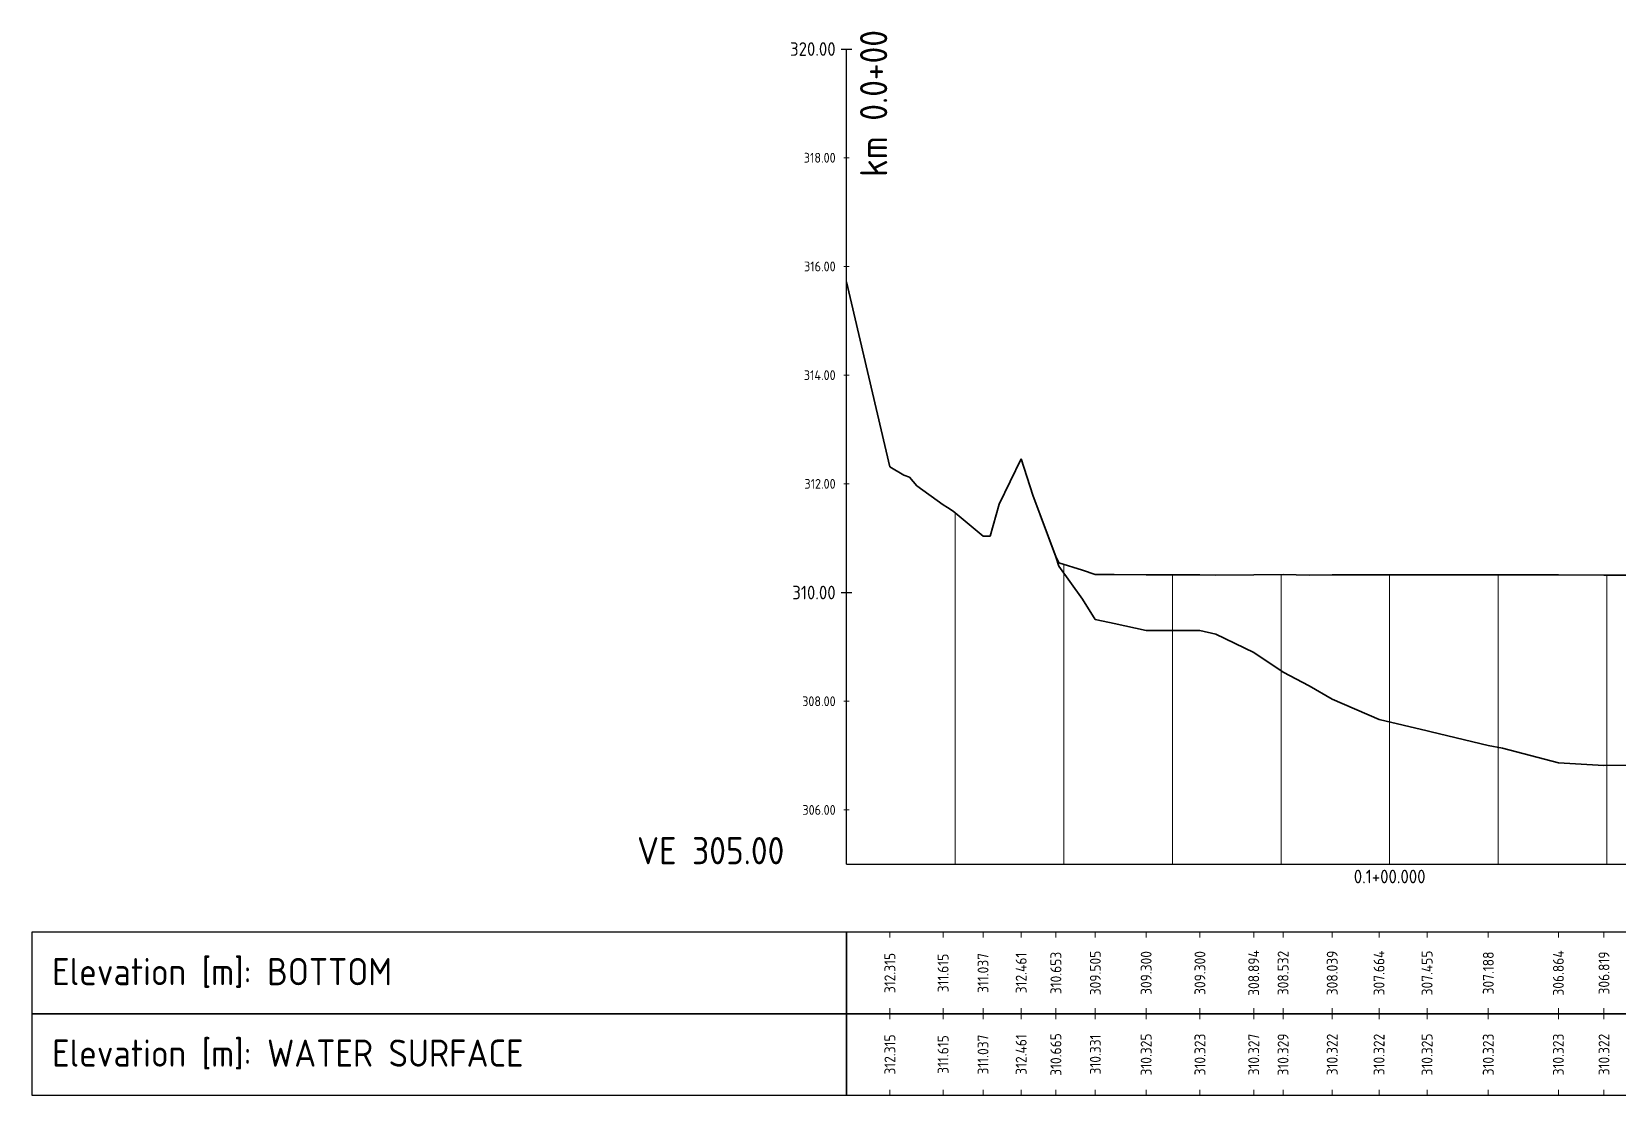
# Model space of a CAD drawing. Header units: inches. Extents: x 67463 to 68362, y 11592 to 12816.
# Drawn here: x 67771.7 to 68063.8, y 12615.3 to 12811 of the extents above; entities that cross this region are included whole.
import ezdxf

# ---------------------------------------------------------------- set-up
doc = ezdxf.new("R2010")
doc.units = ezdxf.units.IN
doc.header["$MEASUREMENT"] = 0
for name, color, linetype, lineweight in [('P_AL_AL_GRAD_D$_____$LS2Linie', 10, 'Continuous', 35), ('P_AL_AL_HP___D$_____$HPBand_Marker01', 166, 'Continuous', 18), ('P_AL_AL_HP___D$_____$HPRasterHaupt', 252, 'Continuous', 18), ('P_AL_AL_HP___D$_____$HPRasterHaupt_Beschriftung', 251, 'Continuous', 18), ('P_AL_AL_HP___D$_____$HPRasterHaupt_Marker', 251, 'Continuous', 25), ('P_AL_AL_HP___D$_____$HPRasterNeben', 254, 'Continuous', 9), ('P_AL_AL_HP___D$_____$HPRasterNeben_Beschriftung', 253, 'Continuous', 18), ('P_AL_AL_HP___D$_____$HPRasterNeben_Marker', 253, 'Continuous', 9), ('P_AL_AL_HP___E$_____$HPBeschriftung', 7, 'Continuous', 18), ('P_AL_AL_UGEL_D$_____$LS1Linie', 92, 'Continuous', 35)]:
    doc.layers.add(name, color=color, linetype=linetype, lineweight=lineweight)
doc.styles.add('A_HoehenPlan', font='isocp.shx')
doc.styles.add('A_HoehenPlanBand', font='isocp.shx')

msp = doc.modelspace()

# ---------------------------------------------------------------- linework, layer by layer
at = {"lineweight": 25}
for q in [(67921.68, 12807.8), (67921.68, 12807.8), (68352.01, 12657.8), (68352.01, 12657.8)]:
    msp.add_line((67921.68, 12657.8), q, dxfattribs=at)
for points in [[(67921.68, 12630.3), (67921.68, 12645.3), (67771.68, 12645.3), (67771.68, 12630.3)], [(67921.68, 12630.3), (67921.68, 12645.3), (67771.68, 12645.3), (67771.68, 12630.3)], [(67921.68, 12630.3), (68352.01, 12630.3), (68352.01, 12645.3), (67921.68, 12645.3)], [(67921.68, 12630.3), (68352.01, 12630.3), (68352.01, 12645.3), (67921.68, 12645.3)], [(67921.68, 12615.3), (67921.68, 12630.3), (67771.68, 12630.3), (67771.68, 12615.3)], [(67921.68, 12615.3), (67921.68, 12630.3), (67771.68, 12630.3), (67771.68, 12615.3)], [(67921.68, 12615.3), (68352.01, 12615.3), (68352.01, 12630.3), (67921.68, 12630.3)], [(67921.68, 12615.3), (68352.01, 12615.3), (68352.01, 12630.3), (67921.68, 12630.3)]]:
    msp.add_3dface(points, dxfattribs=at)
at = {"layer": 'P_AL_AL_GRAD_D$_____$LS2Linie', "color": 5, "linetype": 'Continuous', "lineweight": 35}
for p, q in [((67921.68, 12764.97), (67929.67, 12730.95)), ((67921.68, 12764.97), (67929.67, 12730.95)), ((67949.79, 12724.06), (67953.84, 12732.41)), ((67949.79, 12724.06), (67953.84, 12732.41)), ((67953.84, 12732.41), (67956, 12725.74)), ((67953.84, 12732.41), (67956, 12725.74)), ((67929.67, 12730.95), (67932.25, 12729.42)), ((67929.67, 12730.95), (67932.25, 12729.42)), ((67932.25, 12729.42), (67933.29, 12729)), ((67932.25, 12729.42), (67933.29, 12729)), ((67933.29, 12729), (67934.66, 12727.45)), ((67933.29, 12729), (67934.66, 12727.45)), ((67934.66, 12727.45), (67939.47, 12723.95)), ((67934.66, 12727.45), (67939.47, 12723.95)), ((67939.47, 12723.95), (67940.3, 12723.42)), ((67939.47, 12723.95), (67940.3, 12723.42)), ((67948.13, 12718.2), (67949.79, 12724.06)), ((67948.13, 12718.2), (67949.79, 12724.06)), ((67956, 12725.74), (67960.23, 12714.45)), ((67956, 12725.74), (67960.23, 12714.45)), ((67940.3, 12723.42), (67941.31, 12722.79)), ((67940.3, 12723.42), (67941.31, 12722.79)), ((67941.31, 12722.79), (67946.82, 12718.17)), ((67941.31, 12722.79), (67946.82, 12718.17)), ((67946.82, 12718.17), (67948.13, 12718.2)), ((67946.82, 12718.17), (67948.13, 12718.2)), ((67960.23, 12714.45), (67960.78, 12713.24)), ((67960.23, 12714.45), (67960.78, 12713.24)), ((67960.78, 12713.24), (67965.13, 12711.94)), ((67960.78, 12713.24), (67965.13, 12711.94)), ((67965.13, 12711.94), (67967.49, 12711.11)), ((67965.13, 12711.94), (67967.49, 12711.11)), ((67967.49, 12711.11), (67967.74, 12711.12)), ((67967.49, 12711.11), (67967.74, 12711.12)), ((67967.74, 12711.12), (67970.93, 12711.1)), ((67967.74, 12711.12), (67970.93, 12711.1)), ((67970.93, 12711.1), (67976.85, 12711.05)), ((67970.93, 12711.1), (67976.85, 12711.05)), ((67976.85, 12711.05), (67977.44, 12711.06)), ((67976.85, 12711.05), (67977.44, 12711.06)), ((67977.44, 12711.06), (67986.75, 12711.04)), ((67977.44, 12711.06), (67986.75, 12711.04)), ((67986.75, 12711.04), (67989.65, 12710.97)), ((67986.75, 12711.04), (67989.65, 12710.97)), ((67989.65, 12710.97), (67996.66, 12711.08)), ((67989.65, 12710.97), (67996.66, 12711.08)), ((67996.66, 12711.08), (68002.06, 12711.09)), ((67996.66, 12711.08), (68002.06, 12711.09)), ((68002.06, 12711.09), (68006.84, 12711.02)), ((68002.06, 12711.09), (68006.84, 12711.02)), ((68006.84, 12711.02), (68011.1, 12711.03)), ((68006.84, 12711.02), (68011.1, 12711.03)), ((68011.1, 12711.03), (68019.73, 12711.03)), ((68011.1, 12711.03), (68019.73, 12711.03)), ((68019.73, 12711.03), (68028.57, 12711.05)), ((68019.73, 12711.03), (68028.57, 12711.05)), ((68028.57, 12711.05), (68029.34, 12711.05)), ((68028.57, 12711.05), (68029.34, 12711.05)), ((68029.34, 12711.05), (68039.84, 12711.04)), ((68029.34, 12711.05), (68039.84, 12711.04)), ((68039.84, 12711.04), (68042.47, 12711.03)), ((68039.84, 12711.04), (68042.47, 12711.03)), ((68042.47, 12711.03), (68052.74, 12711.04)), ((68042.47, 12711.03), (68052.74, 12711.04)), ((68052.74, 12711.04), (68061.14, 12711.02)), ((68052.74, 12711.04), (68061.14, 12711.02)), ((68061.14, 12711.02), (68066.41, 12711.02)), ((68061.14, 12711.02), (68066.41, 12711.02))]:
    msp.add_line(p, q, dxfattribs=at)
at = {"layer": 'P_AL_AL_HP___D$_____$HPBand_Marker01', "color": 166, "linetype": 'Continuous', "lineweight": 18}
for p, q in [((67929.67, 12645.3), (67929.67, 12644.3)), ((67929.67, 12645.3), (67929.67, 12644.3)), ((67939.47, 12645.3), (67939.47, 12644.3)), ((67939.47, 12645.3), (67939.47, 12644.3)), ((67946.82, 12645.3), (67946.82, 12644.3)), ((67946.82, 12645.3), (67946.82, 12644.3)), ((67953.84, 12645.3), (67953.84, 12644.3)), ((67953.84, 12645.3), (67953.84, 12644.3)), ((67960.23, 12645.3), (67960.23, 12644.3)), ((67960.23, 12645.3), (67960.23, 12644.3)), ((67967.49, 12645.3), (67967.49, 12644.3)), ((67967.49, 12645.3), (67967.49, 12644.3)), ((67976.85, 12645.3), (67976.85, 12644.3)), ((67976.85, 12645.3), (67976.85, 12644.3)), ((67986.75, 12645.3), (67986.75, 12644.3)), ((67986.75, 12645.3), (67986.75, 12644.3)), ((67996.66, 12645.3), (67996.66, 12644.3)), ((67996.66, 12645.3), (67996.66, 12644.3)), ((68002.06, 12645.3), (68002.06, 12644.3)), ((68002.06, 12645.3), (68002.06, 12644.3)), ((68011.1, 12645.3), (68011.1, 12644.3)), ((68011.1, 12645.3), (68011.1, 12644.3)), ((68019.73, 12645.3), (68019.73, 12644.3)), ((68019.73, 12645.3), (68019.73, 12644.3)), ((68028.57, 12645.3), (68028.57, 12644.3)), ((68028.57, 12645.3), (68028.57, 12644.3)), ((68039.84, 12645.3), (68039.84, 12644.3)), ((68039.84, 12645.3), (68039.84, 12644.3)), ((68052.74, 12645.3), (68052.74, 12644.3)), ((68052.74, 12645.3), (68052.74, 12644.3)), ((68061.14, 12645.3), (68061.14, 12644.3)), ((68061.14, 12645.3), (68061.14, 12644.3)), ((67929.67, 12630.3), (67929.67, 12631.3)), ((67929.67, 12630.3), (67929.67, 12631.3)), ((67929.67, 12630.3), (67929.67, 12629.3)), ((67929.67, 12630.3), (67929.67, 12629.3)), ((67939.47, 12630.3), (67939.47, 12631.3)), ((67939.47, 12630.3), (67939.47, 12631.3)), ((67939.47, 12630.3), (67939.47, 12629.3)), ((67939.47, 12630.3), (67939.47, 12629.3)), ((67946.82, 12630.3), (67946.82, 12631.3)), ((67946.82, 12630.3), (67946.82, 12631.3)), ((67946.82, 12630.3), (67946.82, 12629.3)), ((67946.82, 12630.3), (67946.82, 12629.3)), ((67953.84, 12630.3), (67953.84, 12631.3)), ((67953.84, 12630.3), (67953.84, 12631.3)), ((67953.84, 12630.3), (67953.84, 12629.3)), ((67953.84, 12630.3), (67953.84, 12629.3)), ((67960.23, 12630.3), (67960.23, 12631.3)), ((67960.23, 12630.3), (67960.23, 12631.3)), ((67960.23, 12630.3), (67960.23, 12629.3)), ((67960.23, 12630.3), (67960.23, 12629.3)), ((67967.49, 12630.3), (67967.49, 12631.3)), ((67967.49, 12630.3), (67967.49, 12631.3)), ((67967.49, 12630.3), (67967.49, 12629.3)), ((67967.49, 12630.3), (67967.49, 12629.3)), ((67976.85, 12630.3), (67976.85, 12631.3)), ((67976.85, 12630.3), (67976.85, 12631.3)), ((67976.85, 12630.3), (67976.85, 12629.3)), ((67976.85, 12630.3), (67976.85, 12629.3)), ((67986.75, 12630.3), (67986.75, 12631.3)), ((67986.75, 12630.3), (67986.75, 12631.3)), ((67986.75, 12630.3), (67986.75, 12629.3)), ((67986.75, 12630.3), (67986.75, 12629.3)), ((67996.66, 12630.3), (67996.66, 12631.3)), ((67996.66, 12630.3), (67996.66, 12631.3)), ((67996.66, 12630.3), (67996.66, 12629.3)), ((67996.66, 12630.3), (67996.66, 12629.3)), ((68002.06, 12630.3), (68002.06, 12631.3)), ((68002.06, 12630.3), (68002.06, 12631.3)), ((68002.06, 12630.3), (68002.06, 12629.3)), ((68002.06, 12630.3), (68002.06, 12629.3)), ((68011.1, 12630.3), (68011.1, 12631.3)), ((68011.1, 12630.3), (68011.1, 12631.3)), ((68011.1, 12630.3), (68011.1, 12629.3)), ((68011.1, 12630.3), (68011.1, 12629.3)), ((68019.73, 12630.3), (68019.73, 12631.3)), ((68019.73, 12630.3), (68019.73, 12631.3)), ((68019.73, 12630.3), (68019.73, 12629.3)), ((68019.73, 12630.3), (68019.73, 12629.3)), ((68028.57, 12630.3), (68028.57, 12631.3)), ((68028.57, 12630.3), (68028.57, 12631.3)), ((68028.57, 12630.3), (68028.57, 12629.3)), ((68028.57, 12630.3), (68028.57, 12629.3)), ((68039.84, 12630.3), (68039.84, 12631.3)), ((68039.84, 12630.3), (68039.84, 12631.3)), ((68039.84, 12630.3), (68039.84, 12629.3)), ((68039.84, 12630.3), (68039.84, 12629.3)), ((68052.74, 12630.3), (68052.74, 12631.3)), ((68052.74, 12630.3), (68052.74, 12631.3)), ((68052.74, 12630.3), (68052.74, 12629.3)), ((68052.74, 12630.3), (68052.74, 12629.3)), ((68061.14, 12630.3), (68061.14, 12631.3)), ((68061.14, 12630.3), (68061.14, 12631.3)), ((68061.14, 12630.3), (68061.14, 12629.3)), ((68061.14, 12630.3), (68061.14, 12629.3)), ((67929.67, 12615.3), (67929.67, 12616.3)), ((67929.67, 12615.3), (67929.67, 12616.3)), ((67939.47, 12615.3), (67939.47, 12616.3)), ((67939.47, 12615.3), (67939.47, 12616.3)), ((67946.82, 12615.3), (67946.82, 12616.3)), ((67946.82, 12615.3), (67946.82, 12616.3)), ((67953.84, 12615.3), (67953.84, 12616.3)), ((67953.84, 12615.3), (67953.84, 12616.3)), ((67960.23, 12615.3), (67960.23, 12616.3)), ((67960.23, 12615.3), (67960.23, 12616.3)), ((67967.49, 12615.3), (67967.49, 12616.3)), ((67967.49, 12615.3), (67967.49, 12616.3)), ((67976.85, 12615.3), (67976.85, 12616.3)), ((67976.85, 12615.3), (67976.85, 12616.3)), ((67986.75, 12615.3), (67986.75, 12616.3)), ((67986.75, 12615.3), (67986.75, 12616.3)), ((67996.66, 12615.3), (67996.66, 12616.3)), ((67996.66, 12615.3), (67996.66, 12616.3)), ((68002.06, 12615.3), (68002.06, 12616.3)), ((68002.06, 12615.3), (68002.06, 12616.3)), ((68011.1, 12615.3), (68011.1, 12616.3)), ((68011.1, 12615.3), (68011.1, 12616.3)), ((68019.73, 12615.3), (68019.73, 12616.3)), ((68019.73, 12615.3), (68019.73, 12616.3)), ((68028.57, 12615.3), (68028.57, 12616.3)), ((68028.57, 12615.3), (68028.57, 12616.3)), ((68039.84, 12615.3), (68039.84, 12616.3)), ((68039.84, 12615.3), (68039.84, 12616.3)), ((68052.74, 12615.3), (68052.74, 12616.3)), ((68052.74, 12615.3), (68052.74, 12616.3)), ((68061.14, 12615.3), (68061.14, 12616.3)), ((68061.14, 12615.3), (68061.14, 12616.3))]:
    msp.add_line(p, q, dxfattribs=at)
at = {"layer": 'P_AL_AL_HP___D$_____$HPRasterHaupt', "color": 252, "linetype": 'Continuous', "lineweight": 18}
for p, q in [((67921.68, 12657.8), (67921.68, 12764.97)), ((67921.68, 12657.8), (67921.68, 12764.97)), ((68021.68, 12657.8), (68021.68, 12711.03)), ((68021.68, 12657.8), (68021.68, 12711.03))]:
    msp.add_line(p, q, dxfattribs=at)
at = {"layer": 'P_AL_AL_HP___D$_____$HPRasterHaupt_Marker', "color": 251, "linetype": 'Continuous', "lineweight": 25}
for p, q in [((67920.68, 12807.8), (67922.68, 12807.8)), ((67920.68, 12807.8), (67922.68, 12807.8)), ((67920.68, 12707.8), (67922.68, 12707.8)), ((67920.68, 12707.8), (67922.68, 12707.8))]:
    msp.add_line(p, q, dxfattribs=at)
at = {"layer": 'P_AL_AL_HP___D$_____$HPRasterNeben', "color": 254, "linetype": 'Continuous', "lineweight": 9}
for p, q in [((67941.68, 12657.8), (67941.68, 12722.48)), ((67941.68, 12657.8), (67941.68, 12722.48)), ((67961.68, 12657.8), (67961.68, 12712.97)), ((67961.68, 12657.8), (67961.68, 12712.97)), ((67981.68, 12657.8), (67981.68, 12711.05)), ((67981.68, 12657.8), (67981.68, 12711.05)), ((68001.68, 12657.8), (68001.68, 12711.09)), ((68001.68, 12657.8), (68001.68, 12711.09)), ((68041.68, 12657.8), (68041.68, 12711.03)), ((68041.68, 12657.8), (68041.68, 12711.03)), ((68061.68, 12657.8), (68061.68, 12711.02)), ((68061.68, 12657.8), (68061.68, 12711.02))]:
    msp.add_line(p, q, dxfattribs=at)
at = {"layer": 'P_AL_AL_HP___D$_____$HPRasterNeben_Marker', "color": 253, "linetype": 'Continuous', "lineweight": 9}
for p, q in [((67921.18, 12787.8), (67922.18, 12787.8)), ((67921.18, 12787.8), (67922.18, 12787.8)), ((67921.18, 12767.8), (67922.18, 12767.8)), ((67921.18, 12767.8), (67922.18, 12767.8)), ((67921.18, 12747.8), (67922.18, 12747.8)), ((67921.18, 12747.8), (67922.18, 12747.8)), ((67921.18, 12727.8), (67922.18, 12727.8)), ((67921.18, 12727.8), (67922.18, 12727.8)), ((67921.18, 12687.8), (67922.18, 12687.8)), ((67921.18, 12687.8), (67922.18, 12687.8)), ((67921.18, 12667.8), (67922.18, 12667.8)), ((67921.18, 12667.8), (67922.18, 12667.8))]:
    msp.add_line(p, q, dxfattribs=at)
at = {"layer": 'P_AL_AL_UGEL_D$_____$LS1Linie', "color": 92, "linetype": 'Continuous', "lineweight": 35}
for p, q in [((67921.68, 12764.97), (67929.67, 12730.95)), ((67921.68, 12764.97), (67929.67, 12730.95)), ((67949.79, 12724.06), (67953.84, 12732.41)), ((67949.79, 12724.06), (67953.84, 12732.41)), ((67953.84, 12732.41), (67956, 12725.74)), ((67953.84, 12732.41), (67956, 12725.74)), ((67929.67, 12730.95), (67932.25, 12729.42)), ((67929.67, 12730.95), (67932.25, 12729.42)), ((67932.25, 12729.42), (67933.29, 12729)), ((67932.25, 12729.42), (67933.29, 12729)), ((67933.29, 12729), (67934.66, 12727.45)), ((67933.29, 12729), (67934.66, 12727.45)), ((67934.66, 12727.45), (67939.47, 12723.95)), ((67934.66, 12727.45), (67939.47, 12723.95)), ((67939.47, 12723.95), (67940.3, 12723.42)), ((67939.47, 12723.95), (67940.3, 12723.42)), ((67948.13, 12718.2), (67949.79, 12724.06)), ((67948.13, 12718.2), (67949.79, 12724.06)), ((67956, 12725.74), (67960.23, 12714.34)), ((67956, 12725.74), (67960.23, 12714.34)), ((67940.3, 12723.42), (67941.31, 12722.79)), ((67940.3, 12723.42), (67941.31, 12722.79)), ((67941.31, 12722.79), (67946.82, 12718.17)), ((67941.31, 12722.79), (67946.82, 12718.17)), ((67946.82, 12718.17), (67948.13, 12718.2)), ((67946.82, 12718.17), (67948.13, 12718.2)), ((67960.23, 12714.34), (67960.78, 12712.63)), ((67960.23, 12714.34), (67960.78, 12712.63)), ((67960.78, 12712.63), (67965.13, 12706.58)), ((67960.78, 12712.63), (67965.13, 12706.58)), ((67965.13, 12706.58), (67967.49, 12702.85)), ((67965.13, 12706.58), (67967.49, 12702.85)), ((67967.49, 12702.85), (67967.74, 12702.75)), ((67967.49, 12702.85), (67967.74, 12702.75)), ((67967.74, 12702.75), (67970.93, 12702.1)), ((67967.74, 12702.75), (67970.93, 12702.1)), ((67970.93, 12702.1), (67976.85, 12700.81)), ((67970.93, 12702.1), (67976.85, 12700.81)), ((67976.85, 12700.81), (67977.44, 12700.8)), ((67976.85, 12700.81), (67977.44, 12700.8)), ((67977.44, 12700.8), (67986.75, 12700.8)), ((67977.44, 12700.8), (67986.75, 12700.8)), ((67986.75, 12700.8), (67989.65, 12700.12)), ((67986.75, 12700.8), (67989.65, 12700.12)), ((67989.65, 12700.12), (67996.66, 12696.74)), ((67989.65, 12700.12), (67996.66, 12696.74)), ((67996.66, 12696.74), (68002.06, 12693.12)), ((67996.66, 12696.74), (68002.06, 12693.12)), ((68002.06, 12693.12), (68006.84, 12690.61)), ((68002.06, 12693.12), (68006.84, 12690.61)), ((68006.84, 12690.61), (68011.1, 12688.19)), ((68006.84, 12690.61), (68011.1, 12688.19)), ((68011.1, 12688.19), (68019.73, 12684.44)), ((68011.1, 12688.19), (68019.73, 12684.44)), ((68019.73, 12684.44), (68028.57, 12682.36)), ((68019.73, 12684.44), (68028.57, 12682.36)), ((68028.57, 12682.36), (68029.34, 12682.16)), ((68028.57, 12682.36), (68029.34, 12682.16)), ((68029.34, 12682.16), (68039.84, 12679.68)), ((68029.34, 12682.16), (68039.84, 12679.68)), ((68039.84, 12679.68), (68042.47, 12679.16)), ((68039.84, 12679.68), (68042.47, 12679.16)), ((68042.47, 12679.16), (68052.74, 12676.44)), ((68042.47, 12679.16), (68052.74, 12676.44)), ((68052.74, 12676.44), (68061.14, 12675.99)), ((68052.74, 12676.44), (68061.14, 12675.99)), ((68061.14, 12675.99), (68066.41, 12676.05)), ((68061.14, 12675.99), (68066.41, 12676.05))]:
    msp.add_line(p, q, dxfattribs=at)

# ---------------------------------------------------------------- texts
at = {"layer": 'P_AL_AL_HP___D$_____$HPRasterHaupt_Beschriftung', "color": 251, "linetype": 'Continuous', "lineweight": 18, "char_height": 2.5, "style": 'A_HoehenPlan'}
for s, insert, attachment_point in [('320.00', (67919.68, 12807.8), 6), ('320.00', (67919.68, 12807.8), 6), ('310.00', (67919.68, 12707.8), 6), ('310.00', (67919.68, 12707.8), 6), ('0.1+00.000', (68021.68, 12656.8), 2), ('0.1+00.000', (68021.68, 12656.8), 2)]:
    msp.add_mtext(s, dxfattribs=dict(at, insert=insert, attachment_point=attachment_point))
at = {"layer": 'P_AL_AL_HP___D$_____$HPRasterNeben_Beschriftung', "color": 253, "linetype": 'Continuous', "lineweight": 18, "char_height": 1.8, "attachment_point": 6, "style": 'A_HoehenPlan'}
for s, insert in [('318.00', (67919.68, 12787.8)), ('318.00', (67919.68, 12787.8)), ('316.00', (67919.68, 12767.8)), ('316.00', (67919.68, 12767.8)), ('314.00', (67919.68, 12747.8)), ('314.00', (67919.68, 12747.8)), ('312.00', (67919.68, 12727.8)), ('312.00', (67919.68, 12727.8)), ('308.00', (67919.68, 12687.8)), ('308.00', (67919.68, 12687.8)), ('306.00', (67919.68, 12667.8)), ('306.00', (67919.68, 12667.8))]:
    msp.add_mtext(s, dxfattribs=dict(at, insert=insert))
at = {"layer": 'P_AL_AL_HP___E$_____$HPBeschriftung', "color": 7, "linetype": 'Continuous', "lineweight": 18, "rotation": 90}
for s, insert, char_height, attachment_point, style in [('km 0.0+00', (67929.18, 12797.8), 5, 8, 'A_HoehenPlan'), ('km 0.0+00', (67929.18, 12797.8), 5, 8, 'A_HoehenPlan'), ('309.505', (67967.49, 12637.8), 2, 5, 'A_HoehenPlanBand'), ('309.300', (67976.85, 12637.8), 2, 5, 'A_HoehenPlanBand'), ('309.300', (67986.75, 12637.8), 2, 5, 'A_HoehenPlanBand'), ('308.894', (67996.66, 12637.8), 2, 5, 'A_HoehenPlanBand'), ('308.532', (68002.06, 12637.8), 2, 5, 'A_HoehenPlanBand'), ('308.039', (68011.1, 12637.8), 2, 5, 'A_HoehenPlanBand'), ('307.664', (68019.73, 12637.8), 2, 5, 'A_HoehenPlanBand'), ('307.455', (68028.57, 12637.8), 2, 5, 'A_HoehenPlanBand'), ('306.864', (68052.74, 12637.8), 2, 5, 'A_HoehenPlanBand'), ('312.315', (67929.67, 12637.8), 2, 5, 'A_HoehenPlanBand'), ('311.615', (67939.47, 12637.8), 2, 5, 'A_HoehenPlanBand'), ('311.037', (67946.82, 12637.8), 2, 5, 'A_HoehenPlanBand'), ('312.461', (67953.84, 12637.8), 2, 5, 'A_HoehenPlanBand'), ('310.653', (67960.23, 12637.8), 2, 5, 'A_HoehenPlanBand'), ('307.188', (68039.84, 12637.8), 2, 5, 'A_HoehenPlanBand'), ('306.819', (68061.14, 12637.8), 2, 5, 'A_HoehenPlanBand'), ('312.315', (67929.67, 12622.8), 2, 5, 'A_HoehenPlanBand'), ('311.615', (67939.47, 12622.8), 2, 5, 'A_HoehenPlanBand'), ('311.037', (67946.82, 12622.8), 2, 5, 'A_HoehenPlanBand'), ('312.461', (67953.84, 12622.8), 2, 5, 'A_HoehenPlanBand'), ('310.665', (67960.23, 12622.8), 2, 5, 'A_HoehenPlanBand'), ('310.331', (67967.49, 12622.8), 2, 5, 'A_HoehenPlanBand'), ('310.325', (67976.85, 12622.8), 2, 5, 'A_HoehenPlanBand'), ('310.323', (67986.75, 12622.8), 2, 5, 'A_HoehenPlanBand'), ('310.327', (67996.66, 12622.8), 2, 5, 'A_HoehenPlanBand'), ('310.329', (68002.06, 12622.8), 2, 5, 'A_HoehenPlanBand'), ('310.322', (68011.1, 12622.8), 2, 5, 'A_HoehenPlanBand'), ('310.322', (68019.73, 12622.8), 2, 5, 'A_HoehenPlanBand'), ('310.325', (68028.57, 12622.8), 2, 5, 'A_HoehenPlanBand'), ('310.323', (68039.84, 12622.8), 2, 5, 'A_HoehenPlanBand'), ('310.323', (68052.74, 12622.8), 2, 5, 'A_HoehenPlanBand'), ('310.322', (68061.14, 12622.8), 2, 5, 'A_HoehenPlanBand')]:
    msp.add_mtext(s, dxfattribs=dict(at, insert=insert, char_height=char_height, attachment_point=attachment_point, style=style))
at = {"layer": 'P_AL_AL_HP___E$_____$HPBeschriftung', "color": 7, "linetype": 'Continuous', "lineweight": 18, "char_height": 5}
for s, insert, attachment_point, style in [('VE 305.00', (67896.68, 12662.8), 2, 'A_HoehenPlan'), ('VE 305.00', (67896.68, 12662.8), 2, 'A_HoehenPlan'), ('Elevation [m]: BOTTOM', (67775.43, 12637.8), 4, 'A_HoehenPlanBand'), ('Elevation [m]: WATER SURFACE', (67775.43, 12622.8), 4, 'A_HoehenPlanBand')]:
    msp.add_mtext(s, dxfattribs=dict(at, insert=insert, attachment_point=attachment_point, style=style))

doc.saveas('drawing.dxf')
